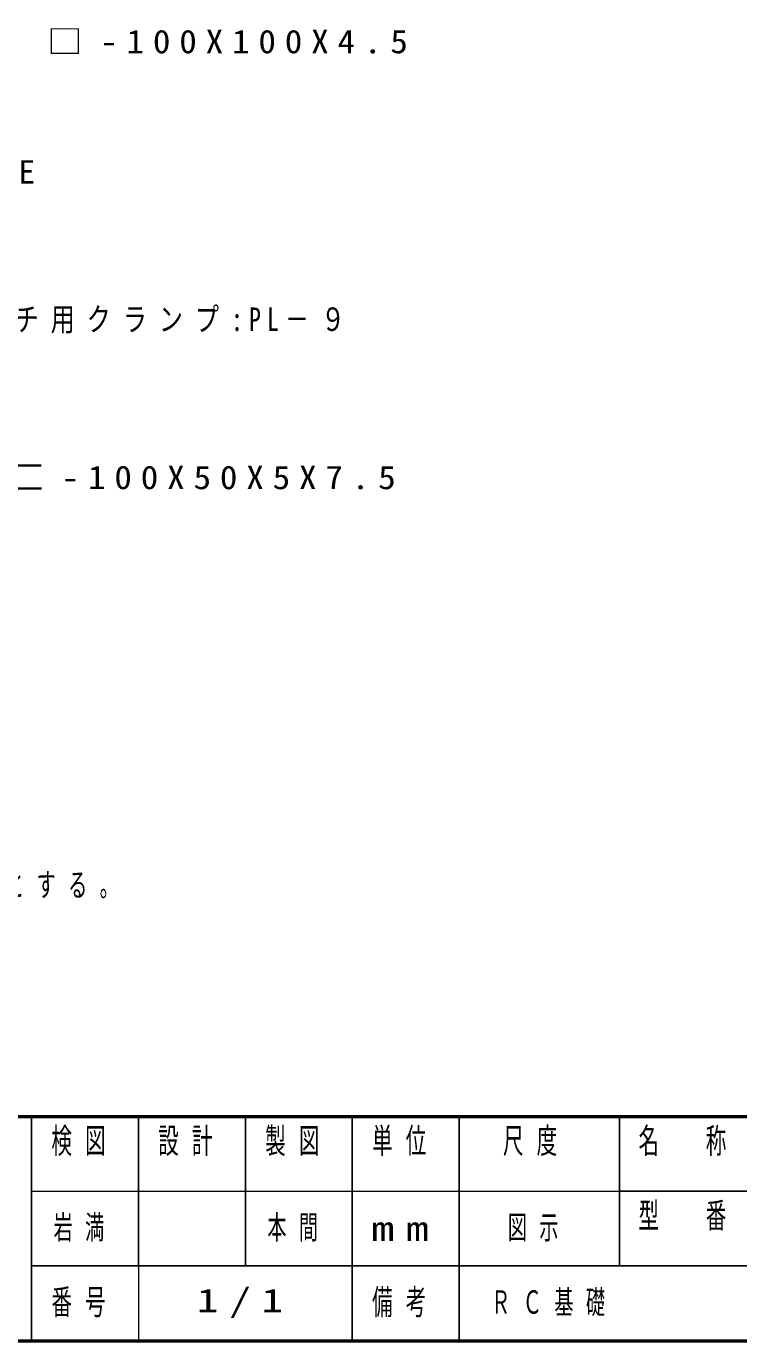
# Model space of a CAD drawing. Units: millimetres on the paper. Extents: x -365 to 12, y -40 to 257.
# Drawn here: x -238 to -171.3, y 0 to 123 of the extents above; entities that cross this region are included whole.
import ezdxf

# ---------------------------------------------------------------- set-up
doc = ezdxf.new("R2010")
doc.units = ezdxf.units.MM
doc.layers.add('LY_1', color=7, linetype='Continuous', lineweight=25)
doc.layers.add('LY_2', color=7, linetype='Continuous', lineweight=13)
doc.styles.add('ＭＳ ゴシック', font='')
doc.styles.get('ＭＳ ゴシック').set_extended_font_data('MS Gothic')

msp = doc.modelspace()

# ---------------------------------------------------------------- linework, layer by layer
at = {"layer": 'LY_2', "lineweight": 50}
for p, q in [((-365, 21), (0, 21)), ((-365, 0), (0, 0))]:
    msp.add_line(p, q, dxfattribs=at)
at = {"layer": 'LY_2', "color": 211, "lineweight": 25}
for p, q in [((-237.5, 21), (-237.5, 0)), ((-227.5, 21), (-227.5, 7)), ((-217.5, 21), (-217.5, 7)), ((-207.5, 21), (-207.5, 0)), ((-197.5, 21), (-197.5, 7)), ((-182.5, 21), (-182.5, 7)), ((-182.5, 14), (-70, 14)), ((-237.5, 7), (0, 7))]:
    msp.add_line(p, q, dxfattribs=at)
at = {"layer": 'LY_2'}
for p, q in [((-237.5, 14), (-182.5, 14)), ((-227.5, 7), (-227.5, 0))]:
    msp.add_line(p, q, dxfattribs=at)
at = {"layer": 'LY_2', "lineweight": 25}
msp.add_line((-197.5, 7), (-197.5, 0), dxfattribs=at)

# ---------------------------------------------------------------- texts
at = {"layer": 'LY_1', "char_height": 2.199, "style": 'ＭＳ ゴシック'}
for s, insert, attachment_point in [('\\T1.5;\\W1.1;柱：□-100X100X4.5', (-245.941, 121.493), 4), ('\\T1.5;\\W1.05;座:PE', (-248.169, 109.29), 4), ('\\T1.5;\\W0.75;ベンチ用クランプ:PL－９', (-245.843, 95.492), 4), ('\\T1.5;\\W1.1;貫：匚-100X50X5X7.5', (-249.545, 80.686), 4), ('\\T1.64;\\W0.6;鋼材は、電気亜鉛メッキ処理の上、ポリエステル樹脂粉体塗装（チャコールグレー）仕上げとする。', (-361.002, 41.296), 7), ('\\T1.64;\\W0.6;岩満', (-232.5, 10.5), 5), ('\\T1.64;\\W0.6;本間', (-212.5, 10.5), 5), ('\\T1.64;\\W0.6;図示', (-190, 10.5), 5), ('\\T1.5;\\W1.35;1/1', (-217.5, 3.5), 5), ('\\T1.64;\\W0.6;ＲＣ基礎', (-194.5, 3.5), 4)]:
    msp.add_mtext(s, dxfattribs=dict(at, insert=insert, attachment_point=attachment_point))
at = {"layer": 'LY_2', "color": 4, "char_height": 2.346, "style": 'ＭＳ ゴシック'}
for s, insert, attachment_point in [('\\T1.64;\\W0.6;検図', (-232.5, 19.9), 2), ('\\T1.64;\\W0.6;設計', (-222.5, 19.9), 2), ('\\T1.64;\\W0.6;製図', (-212.5, 19.9), 2), ('\\T1.64;\\W0.6;単位', (-202.5, 19.9), 2), ('\\T1.64;\\W0.6;尺度', (-190.25, 19.9), 2), ('\\T1.64;\\W0.6;名\u3000称', (-176, 19.9), 2), ('\\T1.64;\\W0.6;型\u3000番', (-176, 12.9), 2), ('\\T1.5;\\W1.35;mm', (-202.5, 10.5), 5), ('\\T1.64;\\W0.6;番号', (-232.5, 3.5), 5), ('\\T1.64;\\W0.6;備考', (-202.5, 3.5), 5)]:
    msp.add_mtext(s, dxfattribs=dict(at, insert=insert, attachment_point=attachment_point))

doc.saveas('drawing.dxf')
